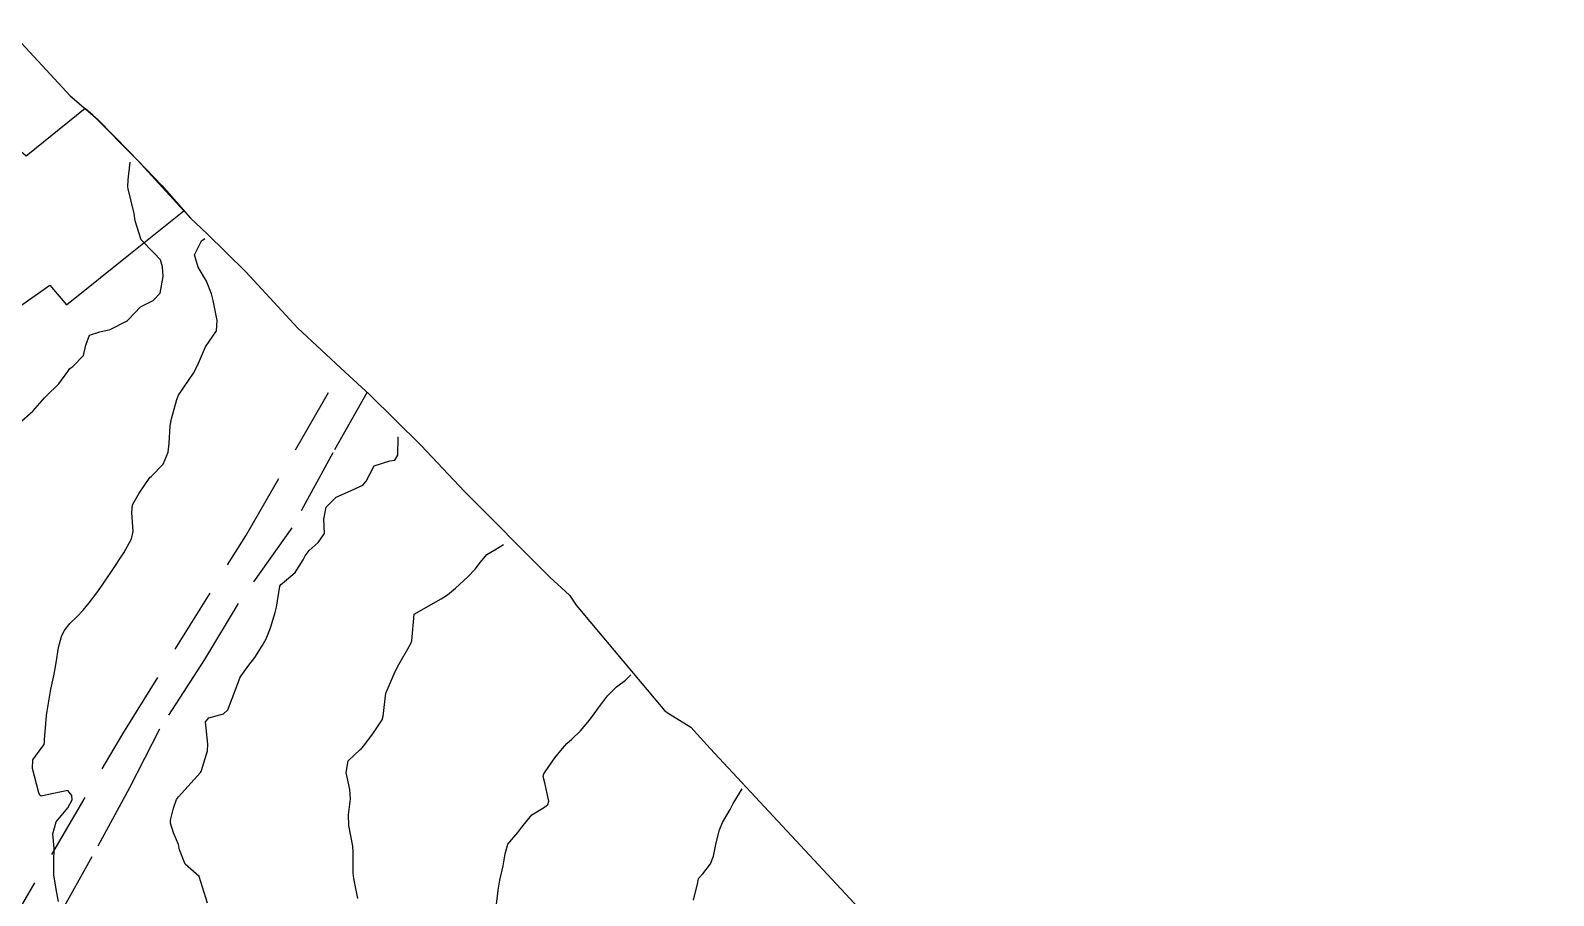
# Model space of a CAD drawing. Header units: metres. Extents: x 298520 to 308411, y 7433745 to 7450750.
# Drawn here: x 300682 to 300797, y 7448799.9 to 7448865.2 of the extents above; entities that cross this region are included whole.
import ezdxf

# ---------------------------------------------------------------- set-up
doc = ezdxf.new("R2010")
doc.units = ezdxf.units.M
doc.header["$LTSCALE"] = 10
doc.linetypes.add('DASHED', pattern=[0.75, 0.5, -0.25])
for name, color, linetype in [('Area', 45, 'Continuous'), ('Curvas de Nivel 1m', 11, 'Continuous'), ('Curvas de Nivel 5m', 15, 'Continuous'), ('Edificações', 30, 'Continuous'), ('Vias Secundárias', 230, 'DASHED')]:
    doc.layers.add(name, color=color, linetype=linetype)

msp = doc.modelspace()

# ---------------------------------------------------------------- linework, layer by layer
at = {"layer": 'Area'}
msp.add_polyline3d([(300680.45, 7448865.21, 722.96), (300684.99, 7448860.28, 722.61), (300687.06, 7448858.5, 729.62), (300689.49, 7448856.04, 729.63), (300691.93, 7448853.5, 722.73), (300694.08, 7448851.03, 724), (300695.32, 7448849.89, 723.96), (300698.27, 7448846.98, 723.97), (300702.18, 7448842.74, 724.56), (300705.77, 7448839.4, 724.89), (300707.6, 7448837.73, 724.84), (300711.49, 7448833.88, 725.31), (300714.76, 7448830.41, 725.65), (300721.22, 7448823.93, 726.65), (300722.69, 7448822.57, 726.93), (300723.21, 7448821.82, 726.69), (300723.57, 7448821.36, 726.64), (300729.86, 7448813.87, 727.49), (300730.16, 7448813.68, 727.57), (300731.85, 7448812.6, 727.64), (300733.31, 7448811.01, 727.77), (300748.64, 7448794.54, 731.56)], dxfattribs=at)
at = {"layer": 'Curvas de Nivel 1m', "flags": 128}
for points, elevation in [([(300681.15, 7448835.56), (300682.18, 7448836.48), (300683.07, 7448837.47), (300683.18, 7448837.59), (300684.13, 7448838.52), (300684.82, 7448839.45), (300684.98, 7448839.68), (300685.21, 7448839.84), (300686, 7448840.66), (300686.18, 7448841.44), (300686.46, 7448842.21), (300687.24, 7448842.46), (300688.03, 7448842.63), (300689.25, 7448843.26), (300689.33, 7448843.32), (300689.39, 7448843.4), (300690.31, 7448844.34), (300691.27, 7448844.81), (300691.8, 7448845.37), (300692.02, 7448846.64), (300691.98, 7448847.37), (300691.83, 7448847.9), (300691.31, 7448848.42), (300690.36, 7448849.39), (300689.91, 7448850.83), (300689.84, 7448851.4), (300689.37, 7448853.25), (300689.34, 7448853.4), (300689.38, 7448853.94), (300689.52, 7448855.27)], 723), ([(300684.12, 7448799.46), (300683.96, 7448800.24), (300683.76, 7448801.46), (300683.77, 7448802.48), (300683.79, 7448803.46), (300683.69, 7448804.56), (300683.93, 7448805.46), (300684.81, 7448806.52), (300685.14, 7448807.13), (300685.13, 7448807.45), (300684.83, 7448807.82), (300683.13, 7448807.48), (300682.82, 7448807.39), (300682.7, 7448807.48), (300682.64, 7448807.66), (300682.16, 7448809.49), (300682.19, 7448810.15), (300682.87, 7448811.08), (300683.04, 7448811.3), (300683.06, 7448811.48), (300683.06, 7448811.66), (300683.21, 7448813.48), (300683.25, 7448813.83), (300683.53, 7448815.47), (300683.78, 7448816.62), (300683.93, 7448817.47), (300684.11, 7448818.62), (300684.34, 7448819.46), (300684.54, 7448819.88), (300684.98, 7448820.44), (300685.49, 7448820.94), (300685.98, 7448821.44), (300686.44, 7448822), (300687.01, 7448822.75), (300687.49, 7448823.42), (300688.37, 7448824.75), (300688.8, 7448825.4), (300688.9, 7448825.54), (300689.04, 7448825.77), (300689.62, 7448826.83), (300689.76, 7448827.39), (300689.65, 7448828.82), (300689.71, 7448829.39), (300690.2, 7448830.28), (300690.96, 7448831.38), (300691.02, 7448831.46), (300691.11, 7448831.54), (300692.02, 7448832.47), (300692.4, 7448833.37), (300692.47, 7448834.04), (300692.54, 7448835.37), (300692.64, 7448835.88), (300693.06, 7448837.36), (300693.19, 7448837.67), (300694.3, 7448839.34), (300694.62, 7448839.92), (300695.22, 7448841.33), (300696.05, 7448842.52), (300696.09, 7448843.32), (300695.79, 7448844.81), (300695.66, 7448845.33), (300695.29, 7448846.27), (300694.67, 7448847.34), (300694.39, 7448848.26), (300694.91, 7448849.33), (300695.16, 7448849.5)], 724), ([(300706.73, 7448799.67), (300706.41, 7448801.19), (300706.37, 7448801.58), (300706.37, 7448803.19), (300706.33, 7448803.64), (300706.05, 7448805.2), (300706.02, 7448805.99), (300706.17, 7448807.2), (300706.12, 7448807.91), (300705.84, 7448809.2), (300705.98, 7448810.08), (300706.87, 7448810.91), (300707.03, 7448811.03), (300707.17, 7448811.19), (300707.89, 7448812.18), (300708.56, 7448813.17), (300708.64, 7448813.43), (300708.84, 7448815.17), (300708.85, 7448815.23), (300708.92, 7448815.4), (300709.45, 7448816.64), (300709.71, 7448817.16), (300710.7, 7448818.88), (300710.79, 7448819.14), (300710.98, 7448821.14), (300712.25, 7448821.87), (300713, 7448822.31), (300713.5, 7448822.61), (300714.1, 7448823.1), (300715.02, 7448823.96), (300715.58, 7448824.53), (300715.99, 7448825.08), (300716.46, 7448825.65), (300717.05, 7448826.01), (300717.72, 7448826.4)], 726), ([(300717.15, 7448799.07), (300717.35, 7448800.45), (300717.45, 7448801.06), (300717.69, 7448802.14), (300717.83, 7448803.06), (300718.04, 7448803.79), (300718.79, 7448804.66), (300719.11, 7448805.05), (300719.85, 7448805.99), (300720.82, 7448806.57), (300721.07, 7448806.77), (300721.13, 7448807.02), (300720.84, 7448808.41), (300720.7, 7448808.88), (300720.74, 7448809.02), (300720.77, 7448809.09), (300720.85, 7448809.24), (300721.58, 7448810.3), (300722.17, 7448811.01), (300722.51, 7448811.37), (300722.88, 7448811.71), (300723.54, 7448812.34), (300724.09, 7448812.99), (300724.44, 7448813.44), (300724.9, 7448814.07), (300725.56, 7448814.97), (300726.24, 7448815.65), (300726.93, 7448816.17), (300727.32, 7448816.56)], 727), ([(300732.07, 7448799.55), (300732.39, 7448800.88), (300732.45, 7448801.19), (300732.76, 7448801.54), (300733.34, 7448802.3), (300733.56, 7448802.87), (300733.78, 7448803.87), (300734.03, 7448804.87), (300734.25, 7448805.41), (300734.82, 7448806.39), (300734.98, 7448806.7), (300735.06, 7448806.86), (300735.73, 7448807.95)], 728)]:
    msp.add_lwpolyline(points, dxfattribs=dict(at, elevation=elevation))
at = {"layer": 'Curvas de Nivel 5m', "elevation": 725, "flags": 128}
msp.add_lwpolyline([(300695.37, 7448799.32), (300694.75, 7448801.33), (300693.68, 7448802.26), (300693.26, 7448803.35), (300693.17, 7448803.75), (300692.79, 7448804.64), (300692.58, 7448805.36), (300692.58, 7448805.58), (300692.81, 7448806.5), (300693.03, 7448807.14), (300693.17, 7448807.35), (300694.84, 7448809.19), (300694.9, 7448809.27), (300694.92, 7448809.33), (300695.36, 7448810.83), (300695.4, 7448811.32), (300695.21, 7448813.01), (300695.48, 7448813.32), (300696.58, 7448813.63), (300696.9, 7448813.92), (300697.44, 7448815.3), (300697.84, 7448816.39), (300698.49, 7448817.29), (300698.95, 7448817.86), (300699.49, 7448818.74), (300699.8, 7448819.27), (300700.13, 7448820.11), (300700.48, 7448821.27), (300700.58, 7448821.68), (300700.84, 7448823.26), (300700.9, 7448823.37), (300701.01, 7448823.46), (300701.98, 7448824.3), (300702.58, 7448825.24), (300702.73, 7448825.55), (300703.04, 7448825.95), (300703.73, 7448826.55), (300704.21, 7448827.22), (300704.16, 7448828.31), (300704.32, 7448829.22), (300705.09, 7448829.97), (300705.93, 7448830.36), (300707.1, 7448830.87), (300707.34, 7448831.19), (300707.96, 7448832.33), (300709.13, 7448832.71), (300709.51, 7448832.78), (300709.75, 7448833.15), (300709.77, 7448834.53)], dxfattribs=at)
at = {"layer": 'Edificações', "elevation": 726.44}
msp.add_lwpolyline([(300686.12, 7448859.31), (300681.67, 7448855.72), (300680.59, 7448856.66), (300678.6, 7448854.94), (300677.8, 7448855.26), (300672.18, 7448850.73), (300674.06, 7448848.19), (300675.06, 7448849), (300679.6, 7448843.28), (300683.47, 7448845.97), (300684.73, 7448844.49), (300689.44, 7448848.28), (300693.59, 7448851.6), (300690.08, 7448855.42), (300686.7, 7448858.81)], close=True, dxfattribs=at)
at = {"layer": 'Vias Secundárias'}
msp.add_lwpolyline([(300797, 7448556.22), (300790.61, 7448574.35), (300785.31, 7448583.52), (300772.78, 7448604.14), (300761.42, 7448624.33), (300748.72, 7448640.95), (300737.56, 7448658.22), (300729.22, 7448672.81), (300717.61, 7448689.18), (300706.99, 7448708.67), (300699.5, 7448723.22), (300696.57, 7448727.48), (300684.77, 7448743.4), (300677.32, 7448755.22), (300671.32, 7448766.63), (300670.92, 7448772.43), (300671.91, 7448781.57), (300679.8, 7448796.54), (300688.97, 7448812.12), (300698.25, 7448827.06), (300705.51, 7448839.64)], dxfattribs=at)
at = {"layer": 'Vias Secundárias', "elevation": 724.84}
msp.add_lwpolyline([(300707.43, 7448837.89), (300704.84, 7448833.32), (300701.74, 7448827.66), (300697.67, 7448821.95), (300695.13, 7448817.71), (300691.74, 7448812.45), (300689.49, 7448808.02), (300686.63, 7448802.81), (300683.98, 7448798.07), (300680.1, 7448792)], dxfattribs=at)

doc.saveas('drawing.dxf')
